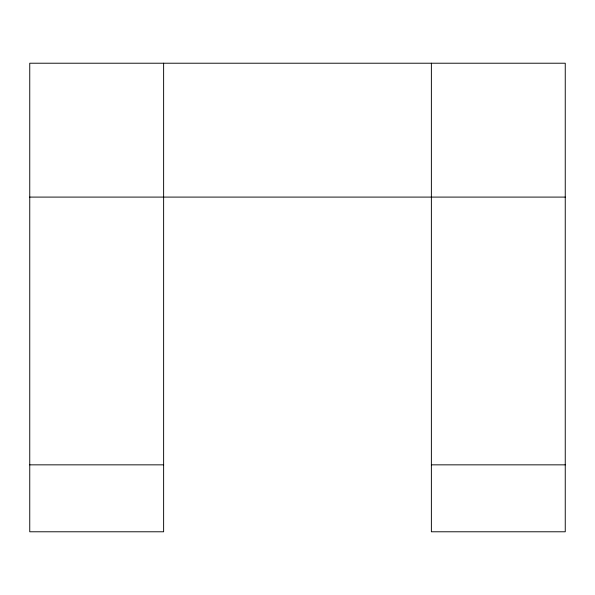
<?xml version="1.0" encoding="UTF-8"?>
<svg xmlns="http://www.w3.org/2000/svg" width="595" height="595" viewBox="0 0 595 595"><rect width="100%" height="100%" fill="white"/><g stroke="black" fill="none" stroke-linecap="round" stroke-linejoin="round"><path stroke-width="0.89" d="M29.75 197.094L565.25 197.094M29.75 464.844L163.625 464.844M431.375 464.844L565.25 464.844M431.375 63.219L431.375 531.781L565.25 531.781L565.25 63.219L29.75 63.219L29.75 531.781L163.625 531.781L163.625 63.219"/></g></svg>
